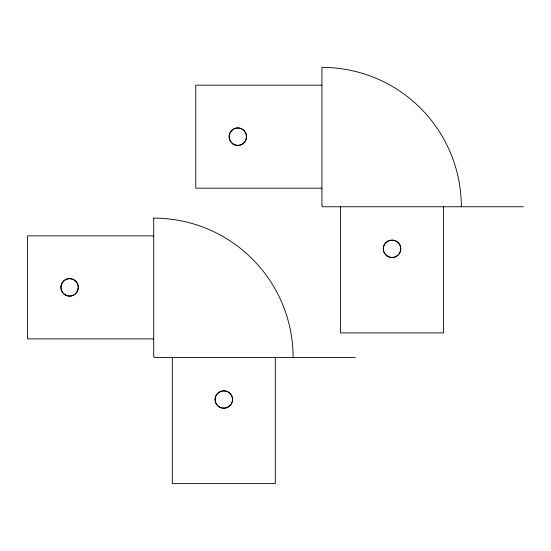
<?xml version="1.0" encoding="UTF-8"?>
<svg xmlns="http://www.w3.org/2000/svg" width="551" height="551" viewBox="0 0 551 551"><rect width="100%" height="100%" fill="white"/><g stroke="black" fill="none" stroke-linecap="round" stroke-linejoin="round"><path stroke-width="0.83" d="M321.936 85.164L195.77 85.164L195.77 188.18L321.936 188.18M523.45 206.763L322.728 206.763A0.792 0.792 0 0 0 321.936 205.971L321.936 67.374A139.362 139.362 0 0 1 461.332 206.763M153.715 235.862L27.55 235.862L27.55 338.879L153.715 338.879M355.23 357.461L154.507 357.461A0.792 0.792 0 0 0 153.715 356.669L153.715 218.072M443.534 206.763L443.534 332.928L340.518 332.928L340.518 206.763M275.314 357.461L275.314 483.626L172.298 483.626L172.298 357.461M153.715 218.12A139.362 139.362 0 0 1 293.111 357.461M65.225 294.957A8.761 8.761 0 0 0 78.366 287.367A8.761 8.761 0 0 0 65.225 279.784A8.761 8.761 0 0 0 65.225 294.957M76.816 292.113A8.733 8.589 -90 0 0 70.039 278.648A8.733 8.589 -90 0 0 61.96 291.348A8.733 8.589 -90 0 0 76.816 292.113M219.429 407.106A8.761 8.761 0 0 0 232.57 399.516A8.761 8.761 0 0 0 219.429 391.926A8.761 8.761 0 0 0 219.429 407.106M219.443 406.955A8.733 8.589 0 0 0 232.543 399.516A8.733 8.589 0 0 0 219.443 392.078A8.733 8.589 0 0 0 219.443 406.955M232.915 143.928A8.761 8.761 0 0 0 246.566 137.295A8.761 8.761 0 0 0 233.996 128.789A8.761 8.761 0 0 0 232.915 143.928M245.037 141.414A8.733 8.589 -90 0 0 238.259 127.949A8.733 8.589 -90 0 0 230.18 140.65A8.733 8.589 -90 0 0 245.037 141.414M387.119 256.077A8.761 8.761 0 0 0 400.77 249.445A8.761 8.761 0 0 0 388.2 240.939A8.761 8.761 0 0 0 387.119 256.077M387.663 256.256A8.733 8.589 0 0 0 400.763 248.818A8.733 8.589 0 0 0 387.663 241.379A8.733 8.589 0 0 0 387.663 256.256"/></g></svg>
